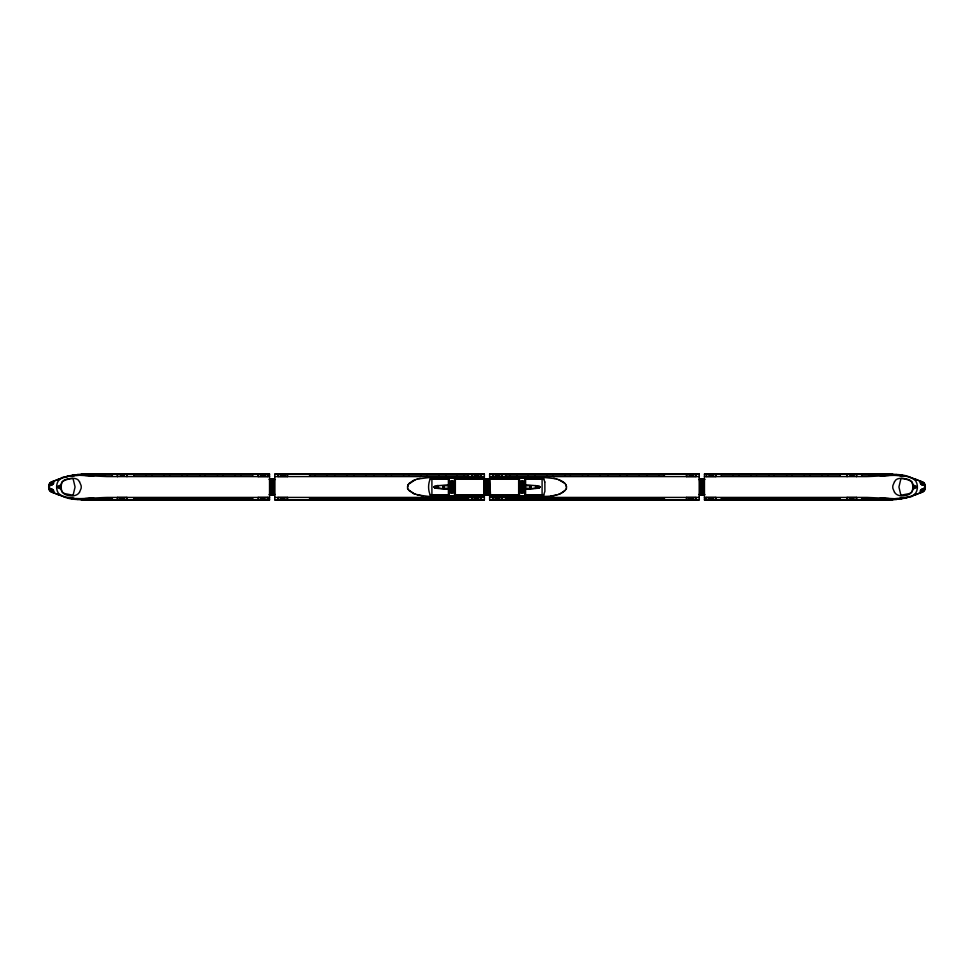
<?xml version="1.0" encoding="UTF-8"?>
<svg xmlns="http://www.w3.org/2000/svg" width="974" height="974" viewBox="0 0 974 974"><rect width="100%" height="100%" fill="white"/><g stroke="black" fill="none" stroke-linecap="round" stroke-linejoin="round"><path stroke-width="1.46" d="M50.417 485.49L50.465 484.869M50.794 485.283L50.855 484.675M923.206 488.717L923.145 489.325M923.583 488.51L923.535 489.131M72.307 478.38C67.851 478.49 60.51 479.817 61.033 485.77A25.921 21.611 90 0 0 61.033 488.23C60.936 496.533 76.094 498.518 79.515 492.223M894.485 492.223C897.918 498.53 913.064 496.521 912.967 488.23A25.921 21.611 -90 0 0 912.967 485.77C913.49 479.817 906.149 478.49 901.693 478.38M52.852 484.297L53.387 483.481M920.613 490.519L921.148 489.703M51.573 484.869L51.646 484.273M51.999 484.699L52.06 484.078M52.426 484.492L52.486 483.883M921.514 490.117L921.574 489.508M922.001 489.301L921.94 489.922M922.427 489.106L922.354 489.727M451.522 484.589L434.964 485.941M522.478 489.411L539.17 488.181M450.999 486.501L451.656 486.976L450.999 487.499M523.001 487.499L522.344 487.024L523.001 486.501M434.331 487.524L434.173 486.562L435.061 486.562M538.939 486.562L539.888 486.562L539.669 487.524M407.436 487L408.155 484.675M566.381 488.169C567.379 482.824 560.525 480.133 556.3 478.928M451.522 489.411L434.83 488.181M522.478 484.589L539.036 485.941M79.515 492.211L81.122 488.412A9.156 8.729 90 0 0 81.122 485.588L79.515 481.789M894.485 481.789L892.878 485.588A9.156 8.729 -90 0 0 892.878 488.412L894.485 492.211M533.545 488.485L522.527 489.216M73.013 495.608L75.071 487L73.013 478.392M447.054 478.538L447.711 477.65L447.054 479.196L430.484 479.196L430.484 478.538L447.054 478.538L447.054 479.196M456.709 494.804L456.051 496.35L456.709 494.804L484.37 494.804M517.291 479.196L517.949 477.65L517.291 479.196L489.63 479.196M526.946 494.804L526.289 496.35L526.946 494.804L543.516 494.804L543.516 495.462L526.946 495.462M894.485 481.777C897.091 476.128 905.43 478.843 909.984 480.572M565.845 489.325L566.539 488.181M539.913 487.146L535.992 487.085M51.5 490.835L50.721 489.922L51.427 490.884M922.561 483.128L923.279 484.078L922.573 483.116M912.687 495.79L922.792 491.943A3.032 3.032 0 0 0 924.119 490.859L924.423 490.36A6.136 6.136 0 0 0 925.154 488.023A14.123 14.123 0 0 0 925.154 485.977A6.136 6.136 0 0 0 924.423 483.64L924.119 483.141A3.032 3.032 0 0 0 922.792 482.057L912.687 478.21M900.987 478.392L898.929 487L900.987 495.608M440.455 488.485L451.498 489.277M565.991 489.338C561 495.34 552.502 496.241 545.197 496.399L489.63 496.399M430.484 478.538C427.951 483.567 427.951 490.433 430.484 495.462L447.054 495.462L447.711 496.35L447.054 494.804L430.484 494.804L430.484 495.462M430.484 479.196L431.458 478.404M543.516 494.804L542.542 495.596M543.516 495.462L544.904 491.298L544.856 482.142M269.104 479.476L269.981 479.476L269.981 494.524L269.104 494.524M269.981 479.476L270.857 479.476L270.857 494.524L269.981 494.524M270.857 479.476L271.734 479.476L271.734 494.524L270.857 494.524M271.734 479.476L272.61 479.476L272.61 494.524L271.734 494.524M272.61 479.476L273.487 479.476L273.487 494.524L272.61 494.524M273.487 479.476L274.364 479.476L274.364 494.524L273.487 494.524M274.364 479.476L275.252 479.476M275.252 494.524L274.364 494.524M484.808 494.524L483.932 494.524L483.932 479.476L484.808 479.476L485.247 494.926L485.685 479.476L486.562 479.476L487 494.926L487.438 479.476L488.315 479.476L488.753 494.926L489.63 479.074L490.519 494.926M484.808 479.476L485.685 479.476M486.562 479.476L487.438 479.476M488.315 479.476L489.192 479.476M485.685 494.524L486.562 494.524M487.438 494.524L488.315 494.524M490.068 494.524L489.192 494.524M698.748 479.476L699.636 479.476L700.075 494.926L700.513 479.476L701.39 479.476L701.828 494.926L702.266 479.476L703.143 479.476L703.581 494.926L704.019 479.476L704.896 479.476M699.636 479.476L700.513 479.476M701.39 479.476L702.266 479.476M703.143 479.476L704.019 479.476M699.636 494.524L698.748 494.524M700.513 494.524L701.39 494.524M702.266 494.524L703.143 494.524M704.896 494.524L704.019 494.524M408.97 483.481L413.305 480.486L417.7 478.928M565.09 490.458L560.634 493.489M443.767 487.56L442.659 487.755M530.233 486.44L531.341 486.245M63.992 480.584L62.202 482.02L61.459 484.261A11.822 9.862 90 0 0 61.289 485.795A25.044 20.88 90 0 0 61.289 488.205A11.822 9.862 90 0 0 61.459 489.727L61.873 491.322A6.794 6.66 0 0 0 62.202 491.98L63.992 493.416M910.008 493.416L911.798 491.98A6.794 6.66 0 0 0 912.127 491.322L912.541 489.739A11.822 9.862 -90 0 0 912.711 488.205A25.044 20.88 -90 0 0 912.711 485.795A11.822 9.862 -90 0 0 912.541 484.273L911.798 482.02L910.008 480.584M64.016 480.572C68.606 478.831 76.861 476.152 79.515 481.777M909.923 493.465L900.804 495.255M533.874 488.376L539.292 488.084M50.088 485.064L52.9 483.688M923.863 488.96L921.1 490.312M560.123 493.757L558.674 494.366M415.374 479.646L408.009 484.662L407.619 488.169M61.313 495.79L51.208 491.943A3.032 3.032 0 0 1 49.881 490.859L49.577 490.36A6.136 6.136 0 0 1 48.846 488.023A14.123 14.123 0 0 1 48.846 485.977A6.136 6.136 0 0 1 49.577 483.64L49.881 483.141A3.032 3.032 0 0 1 51.208 482.057L61.313 478.21M51.208 482.057L62.458 477.966M922.792 491.943L911.542 496.034M442.659 486.245L443.767 486.44M442.768 486.428L443.901 486.391M531.232 487.572L530.1 487.609M531.341 487.755L530.233 487.56M438.349 486.428L438.349 487.572M535.651 487.572L535.651 486.428M67.851 476.103L67.084 476.347L84.787 474.07L269.542 474.07L269.542 499.93L84.787 499.93L68.411 498.043M61.094 484.991L58.075 486.014L58.002 487L58.075 487.986L61.094 489.009M417.189 479.05L428.803 477.601L484.37 477.601M556.811 494.95L550.98 496.07M912.906 489.009L915.925 487.986L915.998 487L915.925 486.014L912.906 484.991M906.149 497.897L906.94 497.653L889.213 499.93L704.458 499.93L704.458 474.07L890.163 474.119M93.2 499.906C81.816 499.126 67.023 501.452 58.282 493.1A11.298 10.775 90 0 1 58.282 480.9L62.068 477.516L76.216 474.715M74.633 475.251L78.078 474.496M899.367 498.749L895.922 499.504M62.421 477.82L68.959 475.86M911.579 496.18L905.041 498.14M63.821 477.577L69.909 475.994M910.179 496.423L904.091 498.006M418.954 478.599L420.244 478.319M70.907 475.787L79.491 474.898M902.63 498.359L911.932 496.484L915.718 493.1A11.298 10.775 -90 0 0 915.718 480.9C906.989 472.548 892.16 474.91 880.8 474.094M903.093 498.213L897.784 499.285M69.775 475.714L79.101 474.375L93.2 474.094M880.8 499.906L894.814 499.625L904.249 498.286M68.411 475.957L69.97 475.677M904.03 498.323L905.589 498.043M68.156 476.091L79.174 475.288L106.921 476.578L269.542 476.578M71.224 475.714L84.787 474.168L269.542 474.168M902.776 498.286L894.071 499.102M906.124 497.763L894.826 498.712L867.079 497.422L704.458 497.422M902.423 498.347L889.213 499.832L704.458 499.832M477.053 475.263L478.648 474.18L474.277 474.18L475.312 475.202L479.062 474.886L477.26 474.07M498.128 475.263C502.28 474.362 496.655 473.62 495.425 474.168C495.23 477.053 503.57 474.107 498.335 474.07M475.75 498.664L473.827 499.26L475.665 499.93M269.542 497.422L107.323 497.422C95.562 497.702 77.056 499.662 67.851 497.897M704.458 476.578L866.677 476.578C878.426 476.298 896.944 474.338 906.149 476.103M84.835 498.603L88.744 498.274M885.256 475.726L889.165 475.397M898.515 498.737L889.676 499.187M73.5 475.397L84.324 474.813M89.243 498.25L93.711 497.994M880.289 476.006L884.757 475.75M83.837 474.119L84.787 474.082M76.228 475.409L79.174 475.288M894.826 498.712L897.772 498.591M885.244 499.114L889.737 499.09M73.196 495.255L64.077 493.465M84.263 499.09L112.083 499.09L112.083 499.881M84.799 499.199L88.756 499.114M79.844 474.983L112.521 475.008L112.521 474.094M121.385 474.07C114.871 475.349 129.481 475.592 122.98 474.07M262.091 474.07C255.578 475.446 270.2 475.409 263.686 474.07M281.912 474.07C275.386 475.361 290.008 475.592 283.507 474.07M475.665 474.07C472.524 473.486 474.277 476.128 476.456 475.349M496.74 474.07C493.611 473.437 495.364 476.225 497.544 475.263M690.493 474.07C683.979 475.446 698.589 475.409 692.088 474.07M710.314 474.07C703.788 475.361 718.41 475.592 711.909 474.07M851.02 474.07C844.519 475.361 859.068 475.58 852.615 474.07M122.98 499.93C129.505 498.542 114.871 498.591 121.385 499.93M263.662 499.93C270.188 498.578 255.541 498.554 262.079 499.93M283.507 499.93C290.033 498.542 275.399 498.591 281.912 499.93M477.26 499.93C482.459 499.832 474.289 496.971 474.277 499.82C476.469 500.685 481.241 499.175 476.456 498.737M498.335 499.93C504.849 498.603 490.202 498.542 496.74 499.93M692.088 499.93C698.601 498.603 683.955 498.542 690.493 499.93M711.921 499.93C718.459 498.518 703.812 498.603 710.338 499.93M852.615 499.93C859.129 498.603 844.482 498.542 851.02 499.93M861.479 474.094L861.479 475.008L885.281 474.971M89.011 499.029L112.521 498.992L112.521 499.906M880.788 474.91L894.156 474.983M274.814 474.168L484.37 474.168M489.63 474.168L699.186 474.168M704.458 474.168L889.213 474.168L903.093 475.787M127.022 474.338L132.111 474.338M841.889 474.119L846.978 474.338M706.479 476.505L715.744 476.505L715.744 474.07M274.814 476.578L484.37 476.578M489.63 476.578L699.186 476.578M489.63 477.601L545.197 477.601L555.046 478.599M446.896 478.271L457.39 478.271M516.61 478.271L527.104 478.271M484.37 479.196L456.709 479.196L456.051 477.65L456.709 478.538L484.37 478.538M489.63 478.538L517.291 478.538M543.516 478.538L543.516 479.196L526.946 479.196L526.289 477.65L526.946 478.538L543.516 478.538L544.831 481.911M483.481 478.66L484.37 478.66M489.63 478.66L490.519 478.66M448.405 479.098L449.197 479.098M454.554 479.098L455.345 479.098M518.655 479.098L519.446 479.098M524.803 479.098L525.595 479.098M449.026 482.081L454.736 482.081M519.264 482.081L524.974 482.081M451.473 483.932L452.289 483.932M521.711 483.932L522.527 483.932M451.461 484.492L452.301 484.492M521.699 484.492L522.539 484.492M438.531 485.6L437.034 485.6L438.665 485.856M535.469 485.6L536.942 485.856L535.335 485.856M443.243 485.685L450.56 485.685L450.56 480.852L453.202 480.852L453.202 493.148L450.56 493.148L450.56 488.315L443.243 488.315M530.757 485.685L523.44 485.685L523.44 480.852L520.798 480.852L520.798 493.148L523.44 493.148L523.44 488.315L530.757 488.315M530.1 486.391L531.232 486.428M437.229 486.854L434.087 486.854L438.008 486.915M536.771 486.854L539.949 486.915L535.992 486.915M434.087 487.146L438.008 487.085M434.112 487.438L435.061 487.438M538.939 487.438L539.888 487.438M443.901 487.609L442.768 487.572M438.665 488.144L437.058 488.144L438.531 488.4M535.335 488.144L536.942 488.144L535.469 488.4M451.461 489.508L452.301 489.508M521.699 489.508L522.539 489.508M451.473 490.068L452.289 490.068M521.711 490.068L522.527 490.068M449.026 491.919L454.736 491.919M519.264 491.919L524.974 491.919M448.405 494.902L449.197 494.902M454.554 494.902L455.345 494.902M489.63 494.804L517.291 494.804L517.949 496.35L517.291 494.804M518.655 494.902L519.446 494.902M524.803 494.902L525.595 494.902M483.481 495.34L484.37 495.34M489.63 495.34L490.519 495.34M456.709 495.462L484.37 495.462M489.63 495.462L517.291 495.462M446.896 495.729L457.39 495.729M516.61 495.729L527.104 495.729M484.37 496.399L428.803 496.399L417.189 494.95M274.814 497.422L484.37 497.422M489.63 497.422L699.186 497.422M258.232 497.495L267.509 497.495L267.509 499.93M269.542 499.832L84.787 499.832L70.907 498.213M274.814 499.832L484.37 499.832M489.63 499.832L699.186 499.832M79.929 499.102L71.224 498.286M88.719 474.971L93.2 475.008M884.989 499.029L861.479 498.992L861.479 499.906M894.509 474.898L906.137 476.189L910.179 477.577M889.676 474.813L902.776 475.714M84.324 499.187L75.485 498.737M889.201 499.114L861.917 499.09L861.917 499.881M894.826 475.288L897.772 475.409M76.228 498.591L79.174 498.712M889.213 474.094L905.589 475.957M880.289 497.994L884.757 498.25M89.243 475.75L93.711 476.006M434.83 487.962L440.126 488.376M885.256 498.274L889.165 498.603M84.835 475.397L88.744 475.726M895.922 474.496L899.367 475.251M897.784 474.715L900.999 475.397M76.216 499.285L73.476 498.749M78.078 499.504L74.633 498.749M71.577 498.347L73.5 498.603M71.37 498.359L67.754 497.836M423.02 496.07L413.877 493.757M905.844 476.091L905.041 475.86M68.156 497.909L68.959 498.14M922.573 490.884L923.279 489.922L922.561 490.872M51.427 483.116L50.721 484.078L51.5 483.165M904.091 475.994L906.088 476.42M69.909 498.006L63.821 496.423M553.743 478.331L556.811 479.05M909.375 477.15L911.579 477.82M62.421 496.18L64.625 496.85M911.542 477.966L922.792 482.057M62.458 496.034L51.208 491.943M920.613 483.481L923.912 485.064M50.137 488.96L53.387 490.519M558.626 479.646L565.09 483.542M408.97 490.519L415.374 494.354M413.366 493.489L408.009 489.338M542.542 478.404L543.516 479.196M431.458 495.596L430.484 494.804M565.845 484.675L566.564 487M407.461 488.181L408.155 489.325M923.535 484.869L923.583 485.49M923.145 484.675L923.206 485.283M922.427 484.869L922.354 484.273M51.573 489.106L51.646 489.727M50.855 489.325L50.794 488.717M50.465 489.131L50.417 488.51M921.94 484.078L922.001 484.699M52.06 489.922L51.999 489.301M921.514 483.883L921.574 484.492M52.426 489.508L52.486 490.117M921.087 483.688L921.148 484.297M52.852 489.703L52.913 490.312M892.367 474.253L892.367 474.862M892.367 499.138L892.367 499.747M886.705 474.107L886.705 474.849M886.705 499.151L886.705 499.893M875.529 474.119L875.529 474.91M875.529 499.09L875.529 499.881M868.942 474.119L868.942 474.91M868.942 499.09L868.942 499.881M861.917 474.119L861.917 474.91M856.645 474.07L856.645 476.578M856.645 497.422L856.645 499.93M856.45 474.07L856.45 476.505M856.45 499.93L856.45 497.495L847.185 497.495L847.185 499.93M847.185 474.07L847.185 476.505M846.978 474.07L846.978 476.578M846.978 497.422L846.978 499.93M840.392 474.094L840.392 475.008L720.955 475.008L720.955 474.094M840.392 499.906L840.392 498.992L720.955 498.992L720.955 499.906M839.953 474.119L839.953 474.91M839.953 499.881L839.953 499.09L721.393 499.09L721.393 499.881M827.656 474.119L827.656 474.91M827.656 499.09L827.656 499.881M822.178 474.119L822.178 474.91M822.178 499.09L822.178 499.881M809.881 474.119L809.881 474.91M809.881 499.09L809.881 499.881M804.39 474.119L804.39 474.91M804.39 499.09L804.39 499.881M792.093 474.119L792.093 474.91M792.093 499.09L792.093 499.881M786.602 474.119L786.602 474.91M786.602 499.09L786.602 499.881M774.306 474.119L774.306 474.91M774.306 499.09L774.306 499.881M768.815 474.119L768.815 474.91M768.815 499.09L768.815 499.881M756.518 474.119L756.518 474.91M756.518 499.09L756.518 499.881M751.027 474.119L751.027 474.91M751.027 499.09L751.027 499.881M738.73 474.119L738.73 474.91M738.73 499.09L738.73 499.881M733.252 474.119L733.252 474.91M733.252 499.09L733.252 499.881M721.393 474.119L721.393 474.91M715.939 474.07L715.939 476.578M715.963 497.422L715.963 499.93M715.768 499.93L715.768 497.495L706.491 497.495L706.491 499.93M706.479 474.07L706.284 476.578M706.296 497.422L706.296 499.93M703.581 479.074L703.581 494.926M702.704 479.074L702.704 494.926M701.828 479.074L701.828 494.926M700.951 479.074L700.951 494.926M700.075 479.074L700.075 494.926M696.118 474.07L696.118 476.578M696.118 497.422L696.118 499.93M695.911 474.07L695.911 476.517L686.658 476.517L686.658 474.07M695.911 499.93L695.911 497.483L686.658 497.483L686.658 499.93M686.451 474.07L686.451 476.578M686.451 497.422L686.451 499.93M685.294 474.119L681.167 474.119M664.633 474.094L664.633 475.008L505.226 475.008L505.226 474.094M664.633 499.906L664.633 498.992L505.226 498.992L505.226 499.906M664.195 474.119L664.195 474.91M664.195 499.881L664.195 499.09L505.664 499.09L505.664 499.881M658.923 474.119L658.923 474.91M658.923 499.09L658.923 499.881M646.846 474.119L646.846 474.91M646.846 499.09L646.846 499.881M639.382 474.119L639.382 474.91M639.382 499.09L639.382 499.881M627.305 474.119L627.305 474.91M627.305 499.09L627.305 499.881M619.841 474.119L619.841 474.91M619.841 499.09L619.841 499.881M607.764 474.119L607.764 474.91M607.764 499.09L607.764 499.881M600.301 474.119L600.301 474.91M600.301 499.09L600.301 499.881M588.223 474.119L588.223 474.91M588.223 499.09L588.223 499.881M582.513 474.119L582.513 474.91M582.513 499.09L582.513 499.881M570.435 474.119L570.435 474.91M570.435 499.09L570.435 499.881M564.725 474.119L564.725 474.91M564.725 499.09L564.725 499.881M552.648 474.119L552.648 474.91M552.648 499.09L552.648 499.881M546.938 474.119L546.938 474.91M546.938 499.09L546.938 499.881M542.092 478.271L542.092 495.729M534.872 474.119L534.872 474.91M534.872 499.09L534.872 499.881M527.835 474.119L527.835 474.91M527.835 499.09L527.835 499.881M526.946 478.538L526.946 479.196M524.974 482.605L524.974 481.947L519.264 481.947L519.264 482.605M524.974 491.395L524.974 492.053L519.264 492.053L519.264 491.395M517.084 474.119L517.084 474.91M517.084 499.09L517.084 499.881M510.059 474.119L510.059 474.91M510.059 499.09L510.059 499.881M505.664 474.119L505.664 474.91M502.365 474.07L502.365 476.578M502.365 497.422L502.365 499.93M502.158 474.07L502.158 476.517L492.917 476.517L492.917 474.07M502.158 499.93L502.158 497.483L492.917 497.483L492.917 499.93M492.71 474.07L492.71 476.578M492.71 497.422L492.71 499.93M488.753 479.074L488.753 494.926M487.877 479.074L487.877 494.926M487 479.074L487 494.926M486.123 479.074L486.123 494.926M485.247 479.074L485.247 494.926M481.29 474.07L481.29 476.578M481.29 497.422L481.29 499.93M481.083 474.07L481.083 476.517L471.842 476.517L471.842 474.07M481.083 499.93L481.083 497.483L471.842 497.483L471.842 499.93M471.635 474.07L471.635 476.578M471.635 497.422L471.635 499.93M468.774 474.094L468.774 475.008L309.367 475.008L309.367 474.094M468.774 499.906L468.774 498.992L309.367 498.992L309.367 499.906M468.336 474.119L468.336 474.91M468.336 499.881L468.336 499.09L309.805 499.09L309.805 499.881M463.941 474.119L463.941 474.91M463.941 499.09L463.941 499.881M456.916 474.119L456.916 474.91M456.916 499.09L456.916 499.881M456.709 478.538L456.709 479.196M454.736 482.605L454.736 481.947L449.026 481.947L449.026 482.605M454.736 491.395L454.736 492.053L449.026 492.053L449.026 491.395M447.054 494.804L447.054 495.462M446.165 474.119L446.165 474.91M446.165 499.09L446.165 499.881M439.128 474.119L439.128 474.91M439.128 499.09L439.128 499.881M431.908 478.271L431.908 495.729M427.062 474.119L427.062 474.91M427.062 499.09L427.062 499.881M421.352 474.119L421.352 474.91M421.352 499.09L421.352 499.881M409.275 474.119L409.275 474.91M409.275 499.09L409.275 499.881M403.565 474.119L403.565 474.91M403.565 499.09L403.565 499.881M391.487 474.119L391.487 474.91M391.487 499.09L391.487 499.881M385.777 474.119L385.777 474.91M385.777 499.09L385.777 499.881M373.699 474.119L373.699 474.91M373.699 499.09L373.699 499.881M366.236 474.119L366.236 474.91M366.236 499.09L366.236 499.881M354.159 474.119L354.159 474.91M354.159 499.09L354.159 499.881M346.695 474.119L346.695 474.91M346.695 499.09L346.695 499.881M334.618 474.119L334.618 474.91M334.618 499.09L334.618 499.881M327.154 474.119L327.154 474.91M327.154 499.09L327.154 499.881M315.077 474.119L315.077 474.91M315.077 499.09L315.077 499.881M309.805 474.119L309.805 474.91M292.833 474.119L288.706 474.119M287.549 474.07L287.549 476.578M287.549 497.422L287.549 499.93M287.342 474.07L287.342 476.517L278.089 476.517L278.089 474.07M287.342 499.93L287.342 497.483L278.089 497.483L278.089 499.93M277.882 474.07L277.882 476.578M277.882 497.422L277.882 499.93M273.925 479.074L273.925 494.926M273.049 479.074L273.049 494.926M272.172 479.074L272.172 494.926M271.296 479.074L271.296 494.926M270.419 479.074L270.419 494.926M267.716 474.07L267.716 476.578M267.704 497.422L267.704 499.93M267.521 474.07L267.521 476.505L258.256 476.505L258.256 474.07M258.061 474.07L258.061 476.578M258.037 497.422L258.037 499.93M253.045 474.094L253.045 475.008L133.608 475.008L133.608 474.094M253.045 499.906L253.045 498.992L133.608 498.992L133.608 499.906M252.607 474.119L252.607 474.91M252.607 499.881L252.607 499.09L134.047 499.09L134.047 499.881M240.748 474.119L240.748 474.91M240.748 499.09L240.748 499.881M235.27 474.119L235.27 474.91M235.27 499.09L235.27 499.881M222.973 474.119L222.973 474.91M222.973 499.09L222.973 499.881M217.482 474.119L217.482 474.91M217.482 499.09L217.482 499.881M205.185 474.119L205.185 474.91M205.185 499.09L205.185 499.881M199.694 474.119L199.694 474.91M199.694 499.09L199.694 499.881M187.398 474.119L187.398 474.91M187.398 499.09L187.398 499.881M181.907 474.119L181.907 474.91M181.907 499.09L181.907 499.881M169.61 474.119L169.61 474.91M169.61 499.09L169.61 499.881M164.119 474.119L164.119 474.91M164.119 499.09L164.119 499.881M151.822 474.119L151.822 474.91M151.822 499.09L151.822 499.881M146.344 474.119L146.344 474.91M146.344 499.09L146.344 499.881M134.047 474.119L134.047 474.91M127.022 474.07L127.022 476.578M127.022 497.422L127.022 499.93M126.815 474.07L126.815 476.505M126.815 499.93L126.815 497.495L117.55 497.495L117.55 499.93M117.55 474.07L117.55 476.505M117.355 474.07L117.355 476.578M117.355 497.422L117.355 499.93M112.083 474.119L112.083 474.91M105.058 474.119L105.058 474.91M105.058 499.09L105.058 499.881M98.471 474.119L98.471 474.91M98.471 499.09L98.471 499.881M87.295 474.107L87.295 474.849M87.295 499.151L87.295 499.893M81.633 474.253L81.633 474.862M81.633 499.138L81.633 499.747M924.119 490.859A5.515 5.515 0 0 0 924.74 489.8L925.239 488.023A7.329 7.329 0 0 0 925.239 485.977L924.74 484.2A5.515 5.515 0 0 0 923.742 482.69M49.881 490.859A5.515 5.515 0 0 1 49.26 489.8L48.761 488.023A7.329 7.329 0 0 1 48.761 485.977L49.26 484.2A5.515 5.515 0 0 1 50.258 482.69M53.302 482.568L52.304 483.201L53.302 482.568M920.698 491.31L921.708 490.847L920.71 491.237M50.076 485.174L50.039 485.685C56.979 483.908 52.9 477.832 50.088 485.125M923.961 488.315C922.281 495.997 916.23 490.653 923.961 488.315M59.584 487L58.708 487L59.584 487M914.428 486.866L915.231 487.268L914.428 486.866M52.292 490.847L53.205 491.627L52.304 490.799M124.404 474.715C118.378 476.956 120.386 471.964 124.404 474.715M120.009 499.151C123.211 502.134 126.681 497.19 120.009 499.151M265.098 474.715C259.072 476.956 261.081 471.964 265.098 474.715M260.691 499.151C263.893 502.134 267.375 497.178 260.691 499.151M284.932 474.715C278.893 476.956 280.914 471.964 284.932 474.715M280.524 499.151C283.738 502.134 287.208 497.19 280.524 499.151M495.352 499.151C498.566 502.134 502.036 497.19 495.352 499.151M693.5 474.715C687.474 476.956 689.482 471.964 693.5 474.715M689.105 499.151C692.307 502.134 695.789 497.19 689.105 499.151M713.321 474.715C707.294 476.956 709.316 471.964 713.321 474.715M708.95 499.151C712.152 502.134 715.622 497.178 708.95 499.151M854.028 474.715C848.001 476.956 850.01 471.964 854.028 474.715M849.632 499.151C852.834 502.134 856.316 497.19 849.632 499.151M921.721 483.092L920.734 482.459L921.721 483.092M451.12 481.728C451.291 485.235 454.249 480.121 451.12 481.728M451.315 481.838C451.437 484.468 453.653 480.632 451.315 481.838M451.12 491.395C451.291 494.902 454.249 489.788 451.12 491.395M451.315 491.505C451.437 494.135 453.653 490.299 451.315 491.505M521.358 481.728C521.528 485.235 524.487 480.121 521.358 481.728M521.553 481.838C521.674 484.468 523.89 480.632 521.553 481.838M521.358 491.395C521.528 494.902 524.487 489.788 521.358 491.395M521.553 491.505C521.674 494.135 523.89 490.299 521.553 491.505M59.852 479.074L57.137 479.817L59.84 479.05M916.863 494.183L914.148 494.926L916.887 494.208M484.37 474.07L274.814 474.07L274.814 499.93L484.37 499.93L484.37 474.07M699.186 474.07L489.63 474.07L489.63 499.93L699.186 499.93L699.186 474.07M449.197 478.891L448.405 478.891L448.405 495.109L449.197 495.109L449.197 478.891M455.345 478.891L454.554 478.891L454.554 495.109L455.345 495.109L455.345 478.891M519.446 478.891L518.655 478.891L518.655 495.109L519.446 495.109L519.446 478.891M525.595 478.891L524.803 478.891L524.803 495.109L525.595 495.109L525.595 478.891M452.764 484.37L450.999 484.37L450.999 485.685L452.764 485.685L452.764 484.37M523.001 484.37L521.236 484.37L521.236 485.685L523.001 485.685L523.001 484.37M452.764 488.315L450.999 488.315L450.999 489.63L452.764 489.63L452.764 488.315M523.001 488.315L521.236 488.315L521.236 489.63L523.001 489.63L523.001 488.315M916.887 479.792L914.16 479.05L916.863 479.817M59.84 494.95L57.113 494.208L59.852 494.926M919.846 481.448C920.576 487.852 928.526 484.626 919.846 481.448M54.3 492.613L50.818 491.03L50.039 488.315L53.326 489.898L54.3 492.613"/></g></svg>
